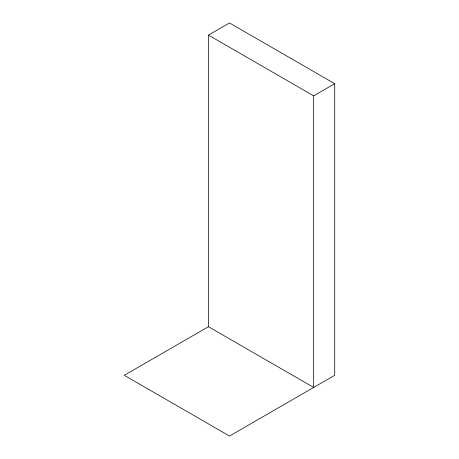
<?xml version="1.0" encoding="UTF-8"?>
<svg xmlns="http://www.w3.org/2000/svg" width="459" height="459" viewBox="0 0 459 459"><rect width="100%" height="100%" fill="white"/><g stroke="black" fill="none" stroke-linecap="round" stroke-linejoin="round"><path stroke-width="0.69" d="M208.455 35.102L229.5 22.95L334.72 83.699L334.72 375.301L229.5 436.05L124.28 375.301L208.455 326.699L313.675 387.448L313.675 95.851L208.455 35.102L208.455 326.699M313.675 95.851L334.72 83.699"/></g></svg>
